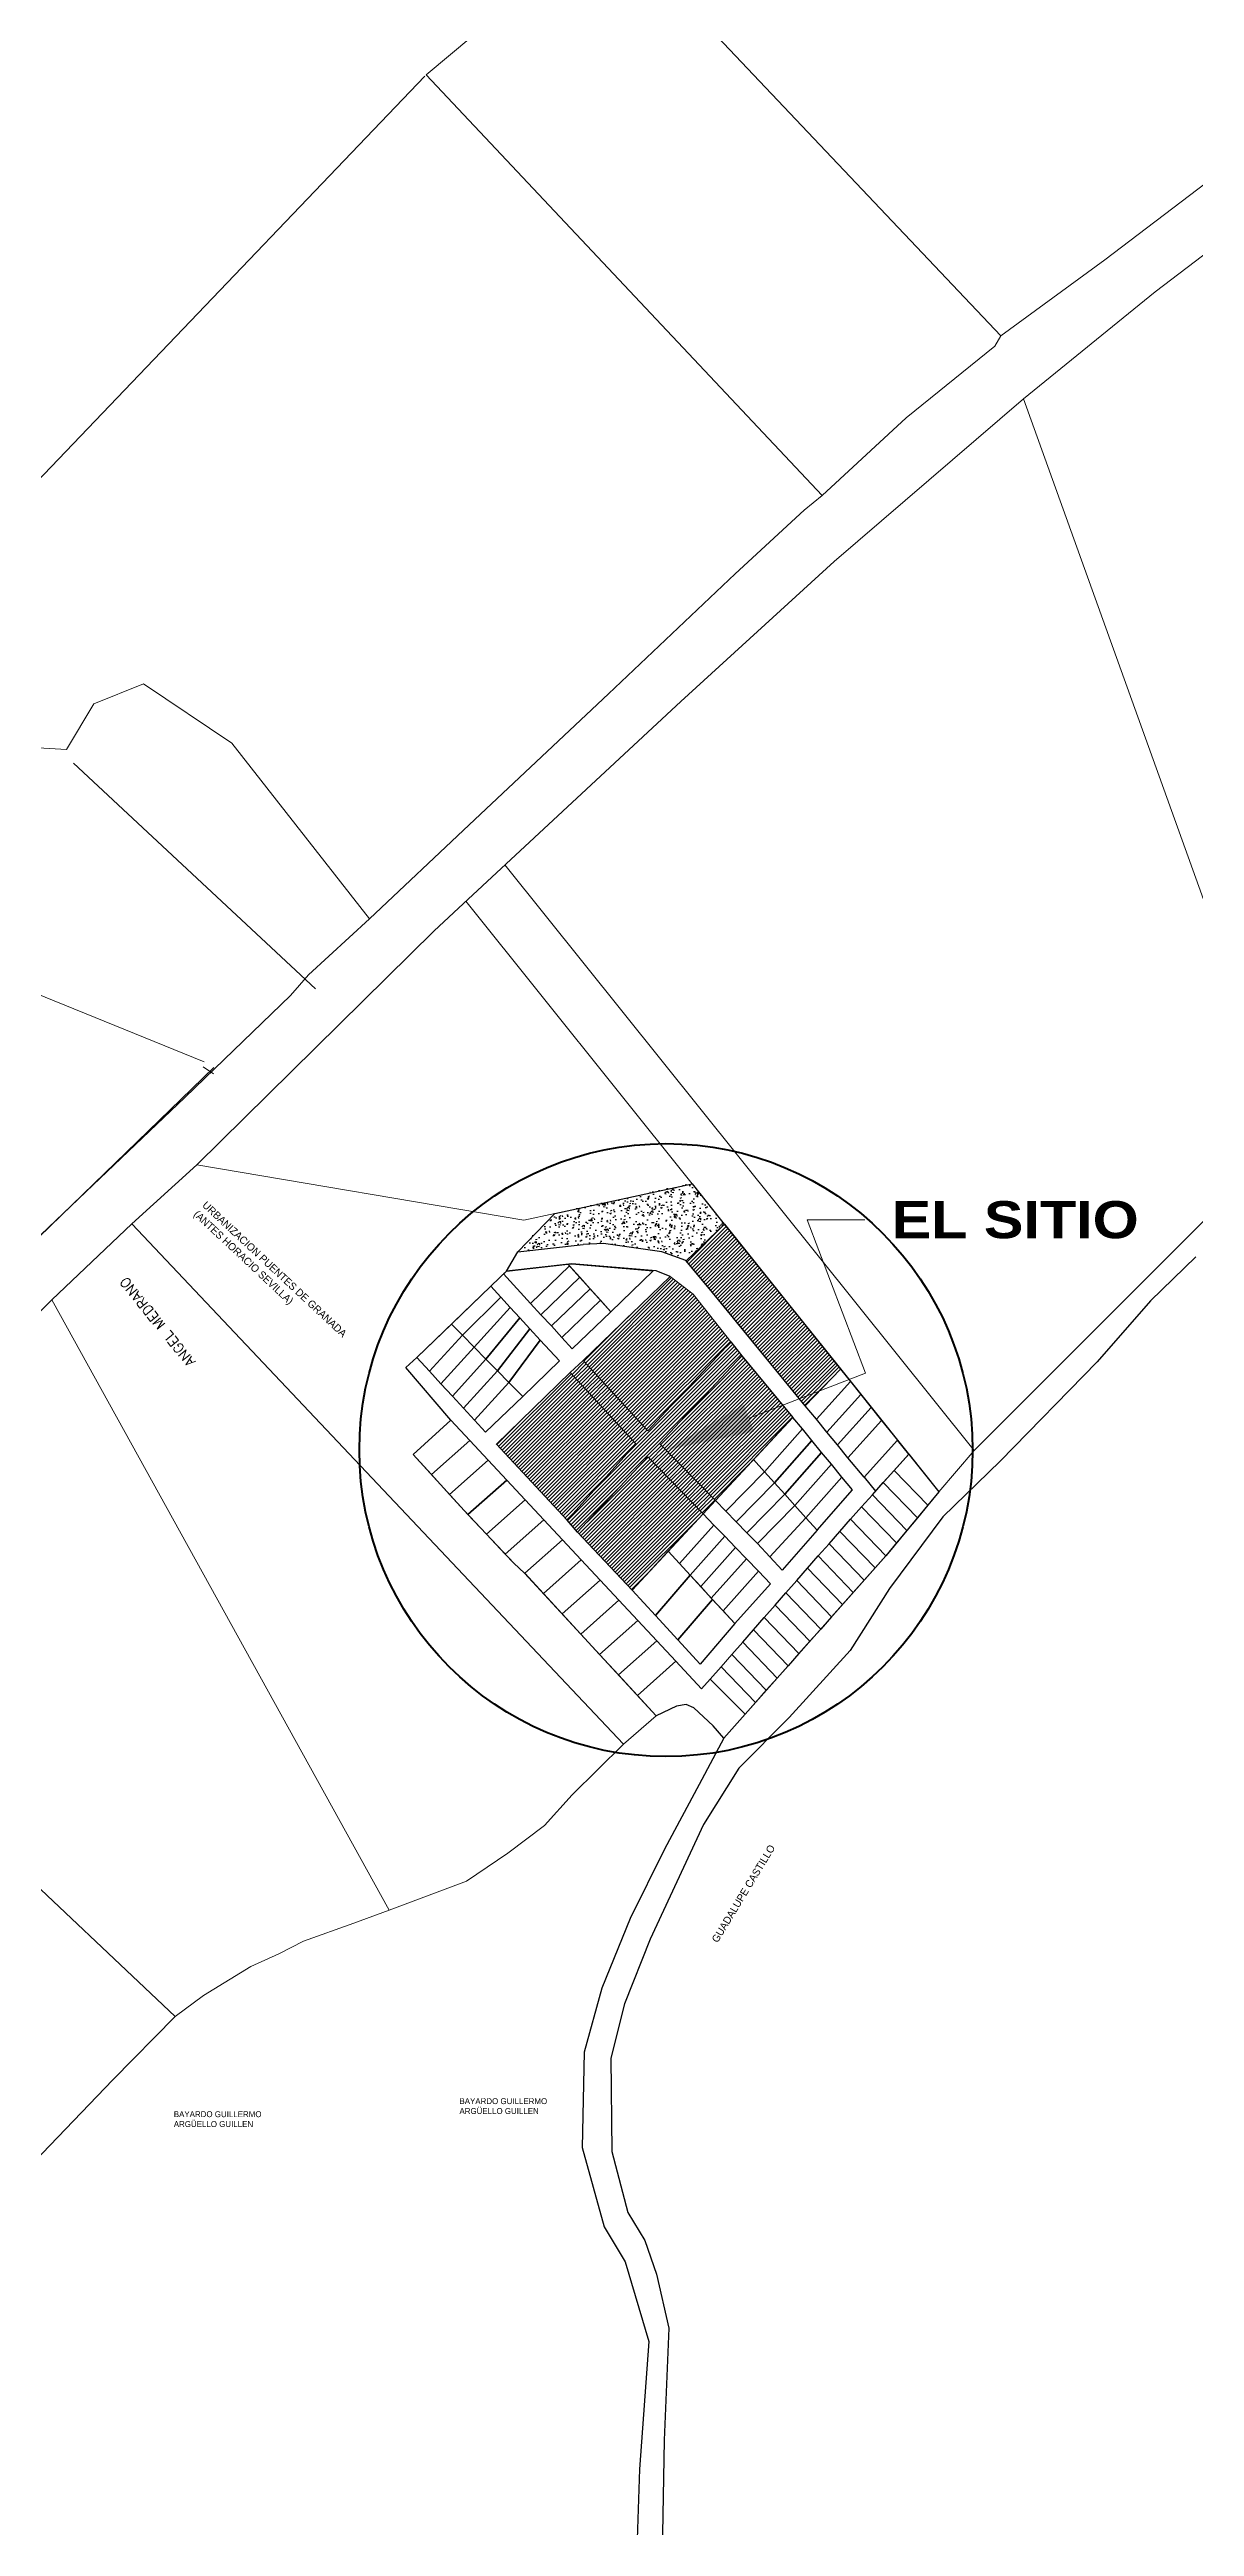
# Model space of a CAD drawing. Header units: metres. Extents: x 610261 to 617471, y 1314831 to 1317846.
# Drawn here: x 615507 to 616085, y 1315907 to 1317159 of the extents above; entities that cross this region are included whole.
import ezdxf
from ezdxf import colors
from ezdxf.entities.mleader import LeaderData, LeaderLine
from ezdxf.math import Vec2, Vec3

# ---------------------------------------------------------------- set-up
doc = ezdxf.new("R2010")
doc.units = ezdxf.units.M
for name, color, linetype in [('2', 1, 'Continuous'), ('3', 7, 'Continuous'), ('Cotas', 7, 'Continuous'), ('CVL_CUADCON_LIN', 8, 'Continuous'), ('EL VARILLAL', 7, 'Continuous'), ('textos_terrenos colindantes', 4, 'Continuous')]:
    doc.layers.add(name, color=color, linetype=linetype)
doc.styles.add('Style-ENGINEERING', font='ENGINEERING.shx')
doc.styles.add('style1', font='romans.shx')

# ---------------------------------------------------------------- blocks, each defined once
blk = doc.blocks.new('232')
at = {"color": 7, "lineweight": 0}
blk.add_lwpolyline([(606329.6, 1318213.5), (606365, 1318250.7), (606458.9, 1318341.6)], dxfattribs=at)
at = {"layer": 'Cotas', "lineweight": 0, "ltscale": 2}
for s, rotation, p in [('(ANTES HORACIO SEVILLA)', 316.8754, (606448.3, 1318267)), ('URBANIZACION PUENTES DE GRANADA', 316.8754, (606452.7, 1318271.6)), ('GUADALUPE CASTILLO', 58.8304, (606713.5, 1317898.7))]:
    blk.add_text(s, height=3.75, rotation=rotation, dxfattribs=at).set_placement(p)
for s, p in [('BAYARDO GUILLERMO', (606583, 1317817.4)), ('ARGÜELLO GUILLEN', (606438.6, 1317805.8)), ('BAYARDO GUILLERMO', (606438.6, 1317810.8)), ('ARGÜELLO GUILLEN', (606583, 1317812.4))]:
    blk.add_text(s, height=3, dxfattribs=at).set_placement(p)
at = {"layer": 'textos_terrenos colindantes', "color": 0, "lineweight": 0, "style": 'style1'}
blk.add_text('ANGEL MEDRANO', height=5, rotation=128.9967, dxfattribs=at).set_placement((606449.8, 1318192.9))

msp = doc.modelspace()

# ---------------------------------------------------------------- hatches: boundary and pattern name
at = {"layer": 'Cotas'}
h = msp.add_hatch(dxfattribs=at)
h.set_pattern_fill('AR-CONC', color=2, scale=0.0445)
h.set_pattern_definition([(50, (4483.147, 0.279), (8.10721777, -0.709289306), [0.847725, -9.324975]), (355, (4483.147, 0.279), (-1.568332253, 8.502029613), [0.67818, -7.460005996]), (100.4514447, (4483.823, 0.22), (6.538885496, 7.79273996), [0.72045539, -7.925015885]), (46.1842, (4483.147, 2.54), (12.06301732, -1.87088359), [1.2715875, -13.9874625]), (96.6355576, (4484.153, 2.384), (10.56448397, 11.01046254), [1.08068353, -11.88753456]), (351.1841512, (4483.147, 2.54), (10.56448397, 11.01046254), [1.01726853, -11.18995807]), (21, (4484.2776, 1.9745), (6.74684041, -4.55080132), [0.847725, -9.324975]), (326, (4484.2776, 1.9745), (2.75019026, 8.196364492), [0.67818, -7.45998]), (71.451445, (4484.84, 1.595), (9.49703066, 3.645563215), [0.72045539, -7.925002223]), (37.5, (4483.1473, 0.279), (0.1374428447, 3.76269923), [0, -7.369556, 0, -7.57301, 0, -7.4882375]), (7.5, (4483.1473, 0.279), (2.973474982, 4.458035579), [0, -4.317746, 0, -7.200011, 0, -2.8540075]), (327.5, (4480.6267, 0.279), (6.033781485, -0.2549291077), [0, -2.82575, 0, -8.81634, 0, -11.698605]), (317.5, (4479.4964, 0.279), (6.591748572, 1.131478851), [0, -3.673475, 0, -5.854954, 0, -8.307705])])
h.paths.add_polyline_path([(615743.09988, 1316551.5191), (615776.18788, 1316555.2291), (615786.52488, 1316555.6291), (615815.94988, 1316551.5301), (615828.04988, 1316547.1651), (615828.28233, 1316546.88603), (615847.57812, 1316565.47644), (615831.19799, 1316585.94038), (615761.82788, 1316570.8601)])
at = {"layer": 'Cotas', "true_color": 0xf7f281}
h = msp.add_hatch(dxfattribs=at)
h.set_pattern_fill('ANSI31', color=51, scale=0.42)
h.set_pattern_definition([(45, (4483.3797, 0), (-0.9429268927, 0.9429268927), [])])
h.paths.add_polyline_path([(615769.90129, 1316490.13614), (615776.32225, 1316496.32237), (615809.11995, 1316460.71518), (615850.96185, 1316505.66148), (615856.54433, 1316498.60203), (615815.02433, 1316454.30503), (615843.23905, 1316425.39004), (615837.00191, 1316418.68755), (615809.13605, 1316447.5405), (615773.59033, 1316409.41203), (615768.36943, 1316415.44471), (615803.02824, 1316454.17151)])
at = {"layer": 'EL VARILLAL'}
h = msp.add_hatch(dxfattribs=at)
h.set_pattern_fill('ANSI31', color=4, scale=0.42)
h.paths.add_polyline_path([(615828.53367, 1316546.62516), (615847.81057, 1316565.19737), (615906.49826, 1316491.87798), (615888.69181, 1316473.32552), (615841.75233, 1316530.71403)])
h = msp.add_hatch(dxfattribs=at)
h.set_pattern_fill('ANSI31', color=4, scale=0.42)
h.paths.add_polyline_path([(615809.11995, 1316460.71518), (615850.96185, 1316505.66148), (615831.94233, 1316529.71303), (615820.40333, 1316538.79203), (615776.32225, 1316496.32237)])
h.paths.add_polyline_path([(615809.13605, 1316447.5405), (615773.59033, 1316409.41203), (615801.08233, 1316380.08803), (615837.00191, 1316418.68755)])
h.paths.add_polyline_path([(615815.02433, 1316454.30503), (615856.54433, 1316498.60203), (615882.37703, 1316467.44809), (615843.23905, 1316425.39004)])
edge = h.paths.add_edge_path()
edge.add_line((615732.55601, 1316454.00777), (615769.90129, 1316490.13614))
edge.add_line((615769.90129, 1316490.13614), (615803.02824, 1316454.17151))
edge.add_line((615803.02824, 1316454.17151), (615768.36943, 1316415.44471))
edge.add_line((615768.36943, 1316415.44471), (615732.48333, 1316454.08603))

# ---------------------------------------------------------------- linework, layer by layer
at = {"color": 6}
for points in [[(615749.78993, 1316525.12748), (615736.08808, 1316540.00304), (615737.63433, 1316541.49403), (615768.65457, 1316544.97218), (615769.4686, 1316544.07033)], [(615749.78993, 1316525.12748), (615755.04729, 1316519.41977), (615774.66806, 1316538.30985), (615769.4686, 1316544.07033)], [(615768.65457, 1316544.97218), (615770.72233, 1316545.20403), (615811.84981, 1316541.63969), (615790.35391, 1316520.93153)], [(615729.66969, 1316533.81403), (615734.78477, 1316528.26079), (615715.31815, 1316509.05695), (615709.80935, 1316514.66343)], [(615734.78477, 1316528.26079), (615739.52723, 1316523.11209), (615721.31055, 1316502.95829), (615715.31815, 1316509.05695)], [(615760.3195, 1316513.69594), (615755.04802, 1316519.42047), (615774.66806, 1316538.30985), (615779.88093, 1316532.53452)], [(615765.607, 1316507.95551), (615760.3195, 1316513.69594), (615779.88093, 1316532.53452), (615785.11022, 1316526.741)], [(615739.52723, 1316523.11209), (615744.43228, 1316517.78686), (615727.23287, 1316496.93096), (615721.31055, 1316502.95829)], [(615744.43228, 1316517.78686), (615749.49994, 1316512.28511), (615733.09236, 1316490.96811), (615727.23287, 1316496.93096)], [(615770.90906, 1316502.19926), (615765.607, 1316507.95551), (615785.11022, 1316526.741), (615790.35391, 1316520.93153)], [(615749.49994, 1316512.28511), (615754.73324, 1316506.60352), (615738.88826, 1316485.06889), (615733.09236, 1316490.96811)], [(615754.73324, 1316506.60352), (615764.48783, 1316496.01333), (615745.81231, 1316478.0222), (615738.88826, 1316485.06889)], [(615721.54101, 1316466.00918), (615727.07871, 1316459.97511), (615745.81225, 1316478.02214), (615738.88827, 1316485.06889)], [(615918.42232, 1316437.18292), (615924.23633, 1316430.18603), (615940.95757, 1316448.82747), (615935.25634, 1316455.95009)]]:
    msp.add_lwpolyline(points, close=True, dxfattribs=at)
at = {"color": 7}
msp.add_lwpolyline([(615769.90129, 1316490.13614), (615776.32225, 1316496.32237), (615809.11995, 1316460.71518), (615850.96185, 1316505.66148), (615856.54433, 1316498.60203), (615815.02433, 1316454.30503), (615843.23905, 1316425.39004), (615837.00191, 1316418.68755), (615809.13605, 1316447.5405), (615773.59033, 1316409.41203), (615768.36943, 1316415.44471), (615803.02824, 1316454.17151)], close=True, dxfattribs=at)
msp.add_lwpolyline([(615917.06928, 1316422.19594), (615922.58517, 1316428.35858), (615940.06348, 1316410.33899), (615934.78922, 1316403.95615)], close=True)
at = {"layer": '2', "linetype": 'Continuous', "lineweight": 0}
for p, q in [((615998.92555, 1316982.59367), (616132.16555, 1316611.84467)), ((615888.09655, 1316926.30867), (615897.24955, 1316933.66867)), ((615515.26655, 1316805.28967), (615193.47055, 1316823.53367)), ((615641.10555, 1316684.25767), (615518.77055, 1316798.28167)), ((615701.13955, 1316713.55167), (615718.17655, 1316729.54167)), ((615637.60155, 1316691.26567), (615668.37255, 1316719.69367)), ((615581.09955, 1316595.26067), (615701.13955, 1316713.55167)), ((615548.29355, 1316565.31067), (615581.09955, 1316595.26067)), ((615581.09955, 1316595.26067), (615746.42213, 1316567.18146)), ((615507.85755, 1316526.98167), (615548.29355, 1316565.31067)), ((615548.29355, 1316565.31067), (615796.73655, 1316302.18167)), ((615746.42213, 1316567.18146), (615762.06033, 1316570.58103)), ((615446.56455, 1316465.55067), (615507.85755, 1316526.98167)), ((615507.85755, 1316526.98167), (615678.25655, 1316218.20167)), ((615973.97055, 1316450.64567), (615956.16655, 1316429.82667)), ((615385.20555, 1316339.30567), (615570.22655, 1316164.45467)), ((615678.25655, 1316218.20167), (615660.46655, 1316211.61567)), ((615660.46655, 1316211.61567), (615635.05155, 1316202.49767))]:
    msp.add_line(p, q, dxfattribs=at)
for points in [[(615897.24955, 1316933.66867), (615697.02455, 1317146.41067), (615789.32855, 1317223.81467), (615987.52655, 1317014.37967)], [(615987.52655, 1317014.37967), (616040.15555, 1317052.94667), (616091.26155, 1317091.77067), (616133.46455, 1317119.42167), (616171.60055, 1317145.04467), (616185.07555, 1317154.43167)], [(615998.92555, 1316982.59367), (616065.54355, 1317036.64767), (616129.61855, 1317085.36767)], [(615897.24955, 1316933.66867), (615939.71955, 1316973.01067), (615984.47255, 1317009.29967), (615987.52655, 1317014.37967)], [(615718.17655, 1316729.54167), (615825.74955, 1316829.54967), (615903.31255, 1316900.36467), (615998.92555, 1316982.59367)], [(615668.37255, 1316719.69367), (615718.72555, 1316767.15867), (615789.16855, 1316833.40867), (615853.25555, 1316894.07467), (615888.09655, 1316926.30867)], [(615515.26655, 1316805.28967), (615529.00955, 1316828.40167), (615554.17255, 1316838.53667), (615598.85455, 1316808.48767), (615668.37255, 1316719.69367)], [(615973.97055, 1316450.64567), (615736.84169, 1316746.8942)], [(615831.43044, 1316585.6613), (615717.08386, 1316728.51614)], [(615590.04255, 1316643.79667), (615628.44455, 1316680.85567), (615637.60155, 1316691.26567)], [(615410.49555, 1316471.44267), (615471.78555, 1316530.83967), (615524.93755, 1316581.60667), (615575.03755, 1316629.32767), (615590.04255, 1316643.79667)], [(616132.16555, 1316611.84467), (616099.60855, 1316576.30167), (616044.41955, 1316521.21667), (615973.97055, 1316450.64567)], [(615813.26933, 1316316.57103), (615796.73655, 1316302.18167)], [(615796.73655, 1316302.18167), (615770.79555, 1316276.54367), (615756.80555, 1316261.05667), (615738.24455, 1316247.10067), (615717.39655, 1316232.89367), (615678.25655, 1316218.20167)], [(615635.05155, 1316202.49767), (615622.59655, 1316196.15967), (615608.36255, 1316189.82267), (615584.46555, 1316175.11267), (615570.22655, 1316164.45467)], [(615570.22655, 1316164.45467), (615538.68955, 1316132.46967), (615502.82755, 1316095.15267), (615493.41655, 1316084.99767), (615460.86955, 1316058.60467)]]:
    msp.add_lwpolyline(points, dxfattribs=at)
at = {"layer": '2', "color": 1, "linetype": 'Continuous'}
for points in [[(616086.07713, 1316548.70346), (616063.18813, 1316526.36546), (616036.22513, 1316495.64446), (615987.13813, 1316445.38046), (615958.14713, 1316417.20546), (615931.17913, 1316380.89246), (615911.33013, 1316349.65546), (615880.55313, 1316315.63546), (615855.12013, 1316289.99646), (615837.30513, 1316261.55246), (615810.31413, 1316203.63546), (615797.32213, 1316170.86346), (615790.43413, 1316143.42246), (615790.89213, 1316096.14546), (615798.98913, 1316065.38146), (615807.61213, 1316051.13646), (615813.43713, 1316034.09946), (615819.76013, 1316006.89546), (615817.41313, 1315950.21746), (615815.79913, 1315865.07346)], [(615847.51633, 1316305.31803), (615835.04013, 1316281.88846), (615817.47613, 1316249.12246), (615800.16313, 1316214.06946), (615785.89813, 1316178.75746), (615776.97213, 1316146.48946), (615775.90413, 1316098.19846), (615787.04013, 1316058.02546), (615797.69213, 1316040.47446), (615809.59013, 1316000.04546), (615804.94913, 1315935.49146), (615802.32813, 1315859.75246), (615816.42113, 1315732.90346), (615839.38013, 1315581.13446), (615861.11013, 1315468.76346), (615880.08613, 1315397.06246), (615902.88913, 1315337.81146), (615934.55213, 1315248.55746), (615961.11813, 1315144.82246), (616003.65113, 1315003.70346), (616028.21913, 1314932.25046), (616043.65813, 1314877.07546), (616046.66913, 1314841.74146), (616048.94413, 1314830.80946)]]:
    msp.add_lwpolyline(points, dxfattribs=at)
at = {"layer": '3', "linetype": 'Continuous', "lineweight": 0}
msp.add_line((615584.34155, 1316644.71167), (615589.59455, 1316641.20467), dxfattribs=at)
for points in [[(615696.41255, 1317145.86167), (615377.70955, 1316812.69967), (615377.70955, 1316812.69967)], [(615208.71555, 1316822.13667), (615201.83655, 1316803.08267), (615584.78955, 1316647.29867)]]:
    msp.add_lwpolyline(points, dxfattribs=at)
at = {"layer": 'EL VARILLAL'}
for points in [[(615734.18732, 1316538.17021), (615737.63433, 1316541.49403), (615743.33233, 1316551.24003), (615762.06033, 1316570.58103), (615831.43044, 1316585.6613), (615845.7298, 1316567.7969), (615906.41902, 1316491.97697), (615956.16655, 1316429.82667), (615929.52133, 1316397.58103), (615847.51633, 1316305.31803), (615842.17733, 1316311.50803), (615832.40833, 1316320.59103), (615828.52533, 1316322.30303), (615823.56933, 1316321.49603), (615813.26933, 1316316.57103), (615746.76233, 1316388.71203), (615741.28333, 1316393.78403), (615716.23533, 1316420.46403), (615690.44633, 1316448.68003), (615709.46133, 1316466.06603), (615686.72233, 1316492.68003), (615692.33133, 1316497.81003)], [(615828.53367, 1316546.62516), (615847.81057, 1316565.19737), (615906.49826, 1316491.87798), (615888.69181, 1316473.32552), (615841.75233, 1316530.71403)], [(615698.75676, 1316490.83979), (615692.33133, 1316497.81003), (615709.80935, 1316514.66343), (615715.31815, 1316509.05695)], [(615704.52564, 1316484.50221), (615698.75676, 1316490.83979), (615715.31815, 1316509.05695), (615721.31055, 1316502.95829)], [(615710.27605, 1316478.28339), (615704.52564, 1316484.50221), (615721.31055, 1316502.95829), (615727.23287, 1316496.93096)], [(615715.94246, 1316472.10956), (615710.27605, 1316478.28339), (615727.23287, 1316496.93096), (615733.09211, 1316490.96783)], [(615721.54101, 1316466.00918), (615715.94246, 1316472.10956), (615733.09211, 1316490.96783), (615738.88826, 1316485.06889)], [(615815.02433, 1316454.30503), (615856.54433, 1316498.60203), (615882.37703, 1316467.44809), (615843.23905, 1316425.39004)], [(615894.27247, 1316466.54757), (615888.69312, 1316473.3269), (615906.49826, 1316491.87798), (615911.49749, 1316485.63237)], [(615727.07871, 1316459.97511), (615721.54101, 1316466.00918), (615738.88826, 1316485.06889), (615745.81231, 1316478.0222)], [(615899.60295, 1316460.06852), (615894.27247, 1316466.54757), (615911.49749, 1316485.63237), (615916.74044, 1316479.08228)], [(615904.90552, 1316453.56661), (615899.60295, 1316460.06852), (615916.74044, 1316479.08228), (615921.98338, 1316472.5322)], [(615719.07468, 1316455.76685), (615709.46133, 1316466.06603), (615690.44633, 1316448.68003), (615699.64762, 1316438.61281)], [(615887.19109, 1316461.64239), (615882.37703, 1316467.44809), (615862.51804, 1316446.10743), (615868.02406, 1316440.00733)], [(615910.2099, 1316447.06618), (615904.90552, 1316453.56661), (615921.98338, 1316472.5322), (615927.22632, 1316465.98211)], [(615918.42232, 1316437.18292), (615910.2099, 1316447.06618), (615927.22632, 1316465.98211), (615935.25634, 1316455.95009)], [(615728.35962, 1316445.8195), (615719.07468, 1316455.76685), (615699.64762, 1316438.61281), (615708.87006, 1316428.52245)], [(615892.06713, 1316455.76073), (615887.19109, 1316461.64239), (615868.02406, 1316440.00733), (615873.12302, 1316434.3582)], [(615896.95556, 1316449.79857), (615892.06713, 1316455.76073), (615873.12302, 1316434.3582), (615878.26219, 1316428.66453)], [(615728.35962, 1316445.8195), (615737.72524, 1316435.78572), (615718.14702, 1316418.42779), (615708.87006, 1316428.52245)], [(615809.13605, 1316447.5405), (615773.59033, 1316409.41203), (615801.08233, 1316380.08803), (615837.00191, 1316418.68755)], [(615848.45157, 1316420.04814), (615843.23905, 1316425.39004), (615862.51804, 1316446.10743), (615868.02406, 1316440.00733)], [(615853.75233, 1316414.61583), (615848.45157, 1316420.04814), (615868.02406, 1316440.00733), (615873.12302, 1316434.3582)], [(615901.88203, 1316443.79001), (615896.95556, 1316449.79857), (615878.26219, 1316428.66453), (615883.44825, 1316422.91889)], [(615907.19676, 1316437.32391), (615901.88203, 1316443.79001), (615883.44825, 1316422.91889), (615889.03634, 1316416.72786)], [(615928.12016, 1316434.51586), (615933.65562, 1316440.68699), (615950.61838, 1316423.11236), (615945.33775, 1316416.72182)], [(615933.65562, 1316440.68699), (615940.95757, 1316448.82747), (615956.16655, 1316429.82667), (615950.61838, 1316423.11236)], [(615737.72524, 1316435.78572), (615747.08807, 1316425.71564), (615727.56515, 1316408.39602), (615718.14702, 1316418.42779)], [(615859.09499, 1316409.14056), (615853.75233, 1316414.61583), (615873.12302, 1316434.3582), (615878.26219, 1316428.66453)], [(615864.47917, 1316403.62199), (615859.09499, 1316409.14056), (615878.26219, 1316428.66453), (615883.44825, 1316422.91889)], [(615912.56233, 1316430.79603), (615907.19676, 1316437.32391), (615889.03634, 1316416.72786), (615894.67803, 1316410.47744)], [(615922.59138, 1316428.35218), (615928.12016, 1316434.51586), (615945.33775, 1316416.72182), (615940.06348, 1316410.33899)], [(615747.08807, 1316425.71564), (615756.49203, 1316415.61587), (615737.01066, 1316398.33509), (615727.56515, 1316408.39602)], [(615765.96766, 1316405.52844), (615756.49203, 1316415.61587), (615737.01066, 1316398.33509), (615741.28333, 1316393.78403), (615746.76233, 1316388.71203), (615746.85712, 1316388.60921)], [(615842.46503, 1316413.03092), (615837.00191, 1316418.68755), (615819.39397, 1316399.76589), (615825.12649, 1316393.53644)], [(615870.73612, 1316396.94568), (615864.47917, 1316403.62199), (615883.44825, 1316422.91889), (615889.03634, 1316416.72786)], [(615876.99033, 1316390.14403), (615870.73612, 1316396.94568), (615889.03634, 1316416.72786), (615894.67803, 1316410.47744)], [(615906.11348, 1316409.81843), (615911.5538, 1316416.03376), (615929.42873, 1316397.47685), (615923.94133, 1316391.30303)], [(615911.5538, 1316416.03376), (615917.06928, 1316422.19594), (615934.78922, 1316403.95615), (615929.42873, 1316397.47685)], [(615775.43864, 1316395.38178), (615765.96766, 1316405.52844), (615746.85712, 1316388.60921), (615756.26518, 1316378.40417)], [(615847.94617, 1316407.35562), (615842.46503, 1316413.03092), (615825.12649, 1316393.53644), (615830.46919, 1316387.7306)], [(615853.42732, 1316401.68031), (615847.94617, 1316407.35562), (615830.46919, 1316387.7306), (615835.81188, 1316381.92477)], [(615895.23282, 1316397.38775), (615900.67315, 1316403.60309), (615918.45393, 1316385.12921), (615912.96653, 1316378.95539)], [(615900.67315, 1316403.60309), (615906.11348, 1316409.81843), (615923.94133, 1316391.30303), (615918.45393, 1316385.12921)], [(615784.93692, 1316385.20587), (615775.43864, 1316395.38178), (615756.26518, 1316378.40417), (615765.70713, 1316368.16236)], [(615812.94138, 1316367.2193), (615801.08233, 1316380.08803), (615819.39397, 1316399.76589), (615830.49627, 1316387.70117)], [(615853.42732, 1316401.68031), (615858.90847, 1316396.005), (615841.15458, 1316376.11893), (615835.81188, 1316381.92477)], [(615858.90847, 1316396.005), (615865.0079, 1316389.68952), (615847.09993, 1316369.65819), (615841.15458, 1316376.11893)], [(615884.33899, 1316384.94202), (615889.7859, 1316391.16489), (615907.47913, 1316372.78157), (615901.98509, 1316366.60028)], [(615889.7859, 1316391.16489), (615895.23282, 1316397.38775), (615912.96653, 1316378.95539), (615907.47913, 1316372.78157)], [(615794.46932, 1316374.99342), (615784.93692, 1316385.20587), (615765.70713, 1316368.16236), (615775.17619, 1316357.89115)], [(615824.22535, 1316354.97617), (615812.94138, 1316367.2193), (615830.49627, 1316387.70117), (615841.77078, 1316375.44931)], [(615871.10733, 1316383.37403), (615865.0079, 1316389.68952), (615847.09993, 1316369.65819), (615853.04529, 1316363.19746)], [(615873.42768, 1316372.49832), (615878.89142, 1316378.71973), (615896.49105, 1316360.41899), (615890.99036, 1316354.23022)], [(615878.89142, 1316378.71973), (615884.33899, 1316384.94202), (615901.98509, 1316366.60028), (615896.49105, 1316360.41899)], [(615804.02902, 1316364.75172), (615794.46932, 1316374.99342), (615775.17619, 1316357.89115), (615784.67914, 1316347.58318)], [(615835.50933, 1316342.73303), (615824.22535, 1316354.97617), (615841.77078, 1316375.44931), (615853.04529, 1316363.19746)], [(615862.50021, 1316360.05549), (615867.96395, 1316366.27691), (615885.48967, 1316348.04145), (615879.98899, 1316341.85269)], [(615867.96395, 1316366.27691), (615873.42768, 1316372.49832), (615890.99036, 1316354.23022), (615885.48967, 1316348.04145)], [(615813.62283, 1316354.47347), (615804.02902, 1316364.75172), (615784.67914, 1316347.58318), (615794.21598, 1316337.23844)], [(615823.22344, 1316344.18793), (615813.62283, 1316354.47347), (615794.21598, 1316337.23844), (615803.78671, 1316326.85695)], [(615857.02988, 1316353.82657), (615862.50021, 1316360.05549), (615879.98899, 1316341.85269), (615874.48165, 1316335.65644)], [(615803.78671, 1316326.85695), (615823.2245, 1316344.18888), (615836.2803, 1316330.19957), (615840.60567, 1316335.12476), (615858.28519, 1316317.43396), (615847.51633, 1316305.31803), (615842.17733, 1316311.50803), (615832.40833, 1316320.59103), (615828.52533, 1316322.30303), (615823.56933, 1316321.49603), (615813.26933, 1316316.57103)], [(615840.60567, 1316335.12476), (615846.08261, 1316341.3612), (615863.46699, 1316323.26396), (615858.28519, 1316317.43396)]]:
    msp.add_lwpolyline(points, close=True, dxfattribs=at)
for points in [[(615743.33233, 1316551.24003), (615776.42033, 1316554.95003)], [(615858.60962, 1316510.1042), (615841.75233, 1316530.71403), (615828.28233, 1316546.88603), (615816.18233, 1316551.25103), (615786.75733, 1316555.35003), (615776.42033, 1316554.95003)], [(615820.40333, 1316538.79203), (615813.31133, 1316541.51303), (615770.72233, 1316545.20403), (615737.63433, 1316541.49403)]]:
    msp.add_lwpolyline(points, dxfattribs=at)
at = {"layer": 'EL VARILLAL', "lineweight": 0}
for points in [[(615809.11995, 1316460.71518), (615850.96185, 1316505.66148), (615831.94233, 1316529.71303), (615820.40333, 1316538.79203), (615776.32225, 1316496.32237)], [(615851.55954, 1316347.59764), (615857.02988, 1316353.82657), (615874.48165, 1316335.65644), (615868.97432, 1316329.4602)], [(615846.08261, 1316341.3612), (615851.55954, 1316347.59764), (615868.97432, 1316329.4602), (615863.46699, 1316323.26396)]]:
    msp.add_lwpolyline(points, close=True, dxfattribs=at)
msp.add_lwpolyline([(615732.55601, 1316454.00777), (615769.90129, 1316490.13614), (615803.02824, 1316454.17151), (615768.36943, 1316415.44471), (615732.48333, 1316454.08603)], dxfattribs=at)
at = {"layer": 'EL VARILLAL', "lineweight": 40}
msp.add_circle((615818.26068, 1316450.93469), 155, dxfattribs=at)

# ---------------------------------------------------------------- block references
at = {"layer": 'CVL_CUADCON_LIN', "lineweight": 0}
msp.add_blockref('232', (9130.84291, -1697.23222), dxfattribs=at)

# ---------------------------------------------------------------- leaders
at = {"layer": 'EL VARILLAL', "color": 7}
ml = msp.add_multileader_mtext('Standard', dxfattribs=at)
ml.set_content('{\\fArial Black|b0|i0|c0|p34;EL SITIO}', color=7, style='Style-ENGINEERING')
ml.set_leader_properties(color=5, lineweight=9)
ml.build(insert=Vec2(0, 0))
ml.multileader.update_dxf_attribs({"arrow_head_size": 45, "scale": 7.5})
ctx = ml.context
ctx.base_point, ctx.scale, ctx.char_height, ctx.arrow_head_size, ctx.landing_gap_size, ctx.plane_origin = Vec3(615918.76696, 1316567.30178), 7.5, 18.75, 45, 15, Vec3(615874.92124, 1316585.80178)
ctx.text_align_type = 1
notes = []
notes.append((ctx, [(0, (1, 1, 0), (615889.64223, 1316567.30178), (1, 0), 29.12473, [(0, [(615818.26068, 1316450.93469), (615919.05917, 1316489.84968)], 0, [])])]))
ctx.mtext.insert, ctx.mtext.alignment, ctx.mtext.flow_direction = Vec3(615994.79399, 1316576.83665), 2, 5
for ctx, leaders in notes:
    for number, flags, end, landing, length, lines in leaders:
        leader = LeaderData()
        leader.index, (leader.has_last_leader_line, leader.has_dogleg_vector, leader.attachment_direction) = number, flags
        leader.last_leader_point, leader.dogleg_vector, leader.dogleg_length = Vec3(end), Vec3(landing), length
        for number, points, colour, breaks in lines:
            line = LeaderLine()
            line.index, line.vertices, line.color, line.breaks = number, Vec3.list(points), colors.encode_raw_color(colour), breaks
            leader.lines.append(line)
        ctx.leaders.append(leader)

doc.saveas('drawing.dxf')
